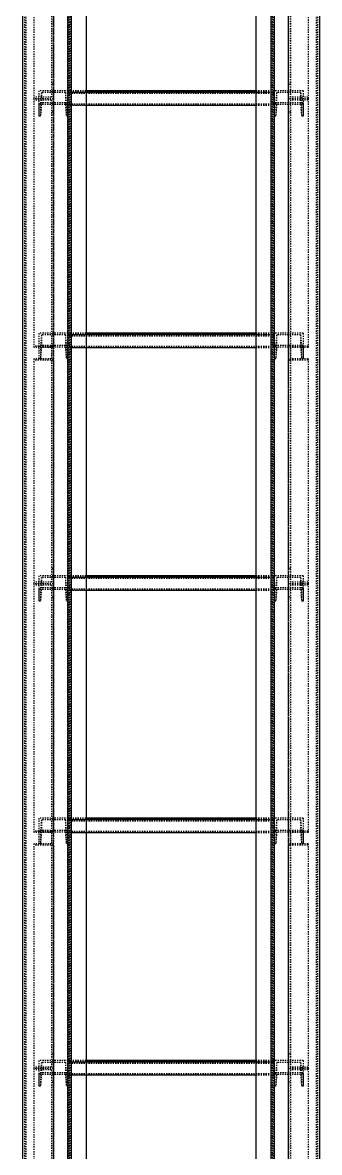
# Model space of a CAD drawing. Header units: millimetres. Extents: x 5143 to 30813, y 232 to 21408.
# Drawn here: x 9015.9 to 9138.3, y 7894.1 to 8359.6 of the extents above; entities that cross this region are included whole.
import ezdxf

# ---------------------------------------------------------------- set-up
doc = ezdxf.new("R2010")
doc.units = ezdxf.units.MM
doc.header["$LTSCALE"] = 0.25
for name, pattern in [('XKITLINE00', [0]), ('XKITLINE02', [4, 2, -2]), ('XKITLINE03', [6, 3, -1, 1, -1])]:
    doc.linetypes.add(name, pattern=pattern)

msp = doc.modelspace()

# ---------------------------------------------------------------- linework, layer by layer
at = {"color": 1, "linetype": 'XKITLINE03'}
for p, q in [((9028.63, 7525.02), (9028.63, 9181.75)), ((9034.61, 7540.27), (9034.61, 9180.27)), ((9119.61, 9180.27), (9119.61, 7540.28)), ((9125.61, 7525.02), (9125.61, 9181.75)), ((9028.63, 8420.27), (9028.63, 8328.24)), ((9125.61, 8328.24), (9125.61, 8420.27)), ((9028.63, 8328.24), (9028.63, 8226.28)), ((9034.63, 8331.52), (9034.63, 8326.5)), ((9034.63, 8330.99), (9119.61, 8330.99)), ((9119.61, 8326.5), (9119.61, 8331.52)), ((9125.61, 8226.28), (9125.61, 8328.24)), ((9034.63, 8231.62), (9034.63, 8226.6)), ((9034.63, 8231.09), (9119.61, 8231.09)), ((9119.61, 8226.6), (9119.61, 8231.62)), ((9028.63, 8220.47), (9028.63, 8128.44)), ((9125.61, 8128.44), (9125.61, 8220.47)), ((9028.63, 8128.44), (9028.63, 8026.48)), ((9034.63, 8131.72), (9034.63, 8126.7)), ((9034.63, 8131.19), (9119.61, 8131.19)), ((9119.61, 8126.7), (9119.61, 8131.72)), ((9125.61, 8026.48), (9125.61, 8128.44)), ((9034.63, 8031.83), (9034.63, 8026.8)), ((9034.63, 8031.29), (9119.61, 8031.29)), ((9119.61, 8026.8), (9119.61, 8031.83)), ((9028.63, 8020.67), (9028.63, 7928.64)), ((9125.61, 7928.64), (9125.61, 8020.67)), ((9034.63, 7931.93), (9034.63, 7926.9)), ((9119.61, 7926.9), (9119.61, 7931.93)), ((9028.63, 7928.64), (9028.63, 7826.68)), ((9034.63, 7931.39), (9119.61, 7931.39)), ((9125.61, 7826.68), (9125.61, 7928.64))]:
    msp.add_line(p, q, dxfattribs=at)
at = {"color": 3, "linetype": 'XKITLINE02'}
for p, q in [((9034.61, 9180.27), (9034.61, 7539.38)), ((9035.46, 9180.21), (9035.46, 7539.44)), ((9118.76, 9180.21), (9118.76, 7539.44)), ((9119.61, 9180.27), (9119.61, 7539.38)), ((9015.93, 9176.95), (9015.93, 7570.38)), ((9016.78, 9176.95), (9016.78, 7533.97)), ((9017.31, 9176.75), (9017.31, 7533.54)), ((9034.55, 9176.75), (9034.54, 7533.54)), ((9035.08, 9176.95), (9035.08, 7533.97)), ((9118.31, 9176.95), (9118.31, 7582.78)), ((9119.16, 9176.95), (9119.16, 7533.97)), ((9119.69, 9176.75), (9119.69, 7533.54)), ((9136.93, 9176.75), (9136.92, 7533.54)), ((9137.46, 9176.95), (9137.46, 7533.97)), ((9042.11, 9119.58), (9042.11, 7540.24)), ((9112.11, 9110.57), (9112.11, 7540.24)), ((9027.83, 8426.33), (9027.83, 8328.84)), ((9028.63, 8426.33), (9028.63, 8328.24)), ((9125.61, 8426.33), (9125.61, 8328.24)), ((9126.41, 8426.33), (9126.41, 8328.84)), ((9020.63, 8420.87), (9020.63, 8328.24)), ((9133.61, 8420.87), (9133.61, 8328.24)), ((9028.63, 8334.3), (9027.83, 8334.3)), ((9125.61, 8334.3), (9125.61, 8328.24)), ((9126.41, 8334.3), (9125.61, 8334.3)), ((9126.41, 8334.3), (9126.41, 8328.84)), ((9027.83, 8328.84), (9020.63, 8328.84)), ((9028.63, 8328.24), (9020.63, 8328.24)), ((9020.63, 8328.24), (9020.63, 8327.68)), ((9028.63, 8328.24), (9020.63, 8328.24)), ((9020.63, 8328.24), (9020.63, 8225.72)), ((9027.83, 8327.68), (9020.63, 8327.68)), ((9022.63, 8331.52), (9022.63, 8326.03)), ((9034.63, 8331.52), (9022.63, 8331.52)), ((9022.63, 8331.52), (9022.63, 8326.5)), ((9023.69, 8330.82), (9023.31, 8326.03)), ((9033.57, 8330.82), (9023.69, 8330.82)), ((9023.69, 8330.82), (9023.69, 8325.8)), ((9027.83, 8327.68), (9027.83, 8322.69)), ((9027.83, 8327.68), (9027.83, 8220.72)), ((9028.63, 8328.24), (9028.63, 8322.69)), ((9033.57, 8330.82), (9033.95, 8326.03)), ((9033.57, 8330.82), (9033.57, 8325.8)), ((9034.63, 8331.52), (9034.63, 8326.03)), ((9034.63, 8331.52), (9034.63, 8326.5)), ((9034.63, 8331.52), (9034.63, 8325.49)), ((9042.11, 8331.52), (9034.63, 8331.52)), ((9042.11, 8330.99), (9034.63, 8330.99)), ((9119.61, 8330.78), (9034.63, 8330.78)), ((9119.61, 8330.33), (9034.63, 8330.33)), ((9119.61, 8331.52), (9112.11, 8331.52)), ((9119.61, 8330.99), (9112.11, 8330.99)), ((9119.61, 8331.52), (9119.61, 8326.5)), ((9119.61, 8331.52), (9119.61, 8326.03)), ((9131.61, 8331.52), (9119.61, 8331.52)), ((9119.61, 8331.52), (9119.61, 8325.49)), ((9120.67, 8330.82), (9120.29, 8326.03)), ((9120.67, 8330.82), (9120.67, 8325.8)), ((9130.55, 8330.82), (9120.67, 8330.82)), ((9133.61, 8328.24), (9125.61, 8328.24)), ((9125.61, 8328.24), (9125.61, 8220.72)), ((9133.61, 8328.24), (9125.61, 8328.24)), ((9133.61, 8328.84), (9126.41, 8328.84)), ((9126.41, 8327.68), (9126.41, 8220.72)), ((9133.61, 8327.68), (9126.41, 8327.68)), ((9130.55, 8330.82), (9130.55, 8325.8)), ((9130.55, 8330.82), (9130.93, 8326.03)), ((9131.61, 8331.52), (9131.61, 8326.5)), ((9131.61, 8331.52), (9131.61, 8326.03)), ((9133.61, 8328.84), (9133.61, 8328.24)), ((9133.61, 8328.24), (9133.61, 8225.72)), ((9022.63, 8326.5), (9022.63, 8321)), ((9034.63, 8326.5), (9022.63, 8326.5)), ((9023.31, 8326.03), (9022.63, 8326.03)), ((9022.63, 8326.03), (9022.63, 8321)), ((9023.31, 8326.03), (9023.31, 8321)), ((9023.69, 8325.8), (9023.31, 8321)), ((9033.57, 8325.8), (9023.69, 8325.8)), ((9028.63, 8326.5), (9028.63, 8220.72)), ((9033.57, 8325.8), (9033.95, 8321)), ((9034.63, 8326.03), (9033.95, 8326.03)), ((9033.95, 8326.03), (9033.95, 8321)), ((9034.63, 8326.5), (9034.63, 8321)), ((9034.63, 8326.03), (9034.63, 8321)), ((9119.61, 8326.03), (9034.63, 8326.03)), ((9119.61, 8326), (9034.63, 8326)), ((9119.61, 8325.52), (9034.63, 8325.52)), ((9042.11, 8325.49), (9034.63, 8325.49)), ((9119.61, 8325.49), (9112.11, 8325.49)), ((9119.61, 8326.5), (9119.61, 8321)), ((9131.61, 8326.5), (9119.61, 8326.5)), ((9119.61, 8326.03), (9119.61, 8321)), ((9120.29, 8326.03), (9119.61, 8326.03)), ((9120.29, 8326.03), (9120.29, 8321)), ((9120.67, 8325.8), (9120.29, 8321)), ((9130.55, 8325.8), (9120.67, 8325.8)), ((9130.55, 8325.8), (9130.93, 8321)), ((9130.93, 8326.03), (9130.93, 8321)), ((9131.61, 8326.03), (9130.93, 8326.03)), ((9131.61, 8326.5), (9131.61, 8321)), ((9131.61, 8326.03), (9131.61, 8321)), ((9023.31, 8321), (9022.63, 8321)), ((9028.63, 8322.69), (9027.83, 8322.69)), ((9034.63, 8321), (9033.95, 8321)), ((9120.29, 8321), (9119.61, 8321)), ((9126.41, 8322.69), (9125.61, 8322.69)), ((9131.61, 8321), (9130.93, 8321)), ((9022.63, 8231.62), (9022.63, 8221.1)), ((9034.63, 8231.62), (9022.63, 8231.62)), ((9023.69, 8230.92), (9023.31, 8226.13)), ((9033.57, 8230.92), (9023.69, 8230.92)), ((9023.69, 8230.92), (9023.69, 8225.9)), ((9033.57, 8230.92), (9033.95, 8226.13)), ((9033.57, 8230.92), (9033.57, 8225.9)), ((9034.63, 8231.62), (9034.63, 8221.1)), ((9034.63, 8231.62), (9034.63, 8225.59)), ((9042.11, 8231.62), (9034.63, 8231.62)), ((9042.11, 8231.09), (9034.63, 8231.09)), ((9119.61, 8230.88), (9034.63, 8230.88)), ((9119.61, 8230.43), (9034.63, 8230.43)), ((9119.61, 8231.62), (9112.11, 8231.62)), ((9119.61, 8231.09), (9112.11, 8231.09)), ((9119.61, 8231.62), (9119.61, 8225.59)), ((9119.61, 8231.62), (9119.61, 8226.6)), ((9119.61, 8231.62), (9119.61, 8226.13)), ((9131.61, 8231.62), (9119.61, 8231.62)), ((9120.67, 8230.92), (9120.29, 8226.13)), ((9120.67, 8230.92), (9120.67, 8225.9)), ((9130.55, 8230.92), (9120.67, 8230.92)), ((9130.55, 8230.92), (9130.55, 8225.9)), ((9130.55, 8230.92), (9130.93, 8226.13)), ((9131.61, 8231.62), (9131.61, 8226.6)), ((9131.61, 8231.62), (9131.61, 8226.13)), ((9028.63, 8226.28), (9020.63, 8226.28)), ((9027.83, 8225.72), (9020.63, 8225.72)), ((9034.63, 8226.6), (9022.63, 8226.6)), ((9023.31, 8226.13), (9022.63, 8226.13)), ((9023.31, 8226.13), (9023.31, 8221.1)), ((9023.69, 8225.9), (9023.31, 8221.1)), ((9033.57, 8225.9), (9023.69, 8225.9)), ((9028.63, 8226.53), (9027.83, 8226.53)), ((9027.83, 8226.53), (9027.83, 8221.07)), ((9027.83, 8226.53), (9027.83, 8129.05)), ((9028.63, 8226.53), (9028.63, 8220.47)), ((9028.63, 8226.53), (9028.63, 8128.44)), ((9033.57, 8225.9), (9033.95, 8221.1)), ((9034.63, 8226.13), (9033.95, 8226.13)), ((9033.95, 8226.13), (9033.95, 8221.1)), ((9119.61, 8226.13), (9034.63, 8226.13)), ((9119.61, 8226.1), (9034.63, 8226.1)), ((9119.61, 8225.62), (9034.63, 8225.62)), ((9042.11, 8225.59), (9034.63, 8225.59)), ((9119.61, 8225.59), (9112.11, 8225.59)), ((9119.61, 8226.6), (9119.61, 8221.1)), ((9131.61, 8226.6), (9119.61, 8226.6)), ((9119.61, 8226.13), (9119.61, 8221.1)), ((9120.29, 8226.13), (9119.61, 8226.13)), ((9120.29, 8226.13), (9120.29, 8221.1)), ((9120.67, 8225.9), (9120.29, 8221.1)), ((9130.55, 8225.9), (9120.67, 8225.9)), ((9125.61, 8226.53), (9125.61, 8128.44)), ((9126.41, 8226.53), (9125.61, 8226.53)), ((9125.61, 8226.28), (9125.61, 8220.72)), ((9133.61, 8226.28), (9125.61, 8226.28)), ((9126.41, 8226.53), (9126.41, 8129.05)), ((9126.41, 8225.72), (9126.41, 8220.72)), ((9133.61, 8225.72), (9126.41, 8225.72)), ((9130.55, 8225.9), (9130.93, 8221.1)), ((9130.93, 8226.13), (9130.93, 8221.1)), ((9131.61, 8226.13), (9130.93, 8226.13)), ((9131.61, 8226.6), (9131.61, 8221.1)), ((9131.61, 8226.13), (9131.61, 8221.1)), ((9133.61, 8226.28), (9133.61, 8225.72)), ((9027.83, 8221.07), (9020.63, 8221.07)), ((9020.63, 8221.07), (9020.63, 8220.47)), ((9020.63, 8221.07), (9020.63, 8128.44)), ((9028.63, 8220.47), (9020.63, 8220.47)), ((9023.31, 8221.1), (9022.63, 8221.1)), ((9028.63, 8220.72), (9027.83, 8220.72)), ((9034.63, 8221.1), (9033.95, 8221.1)), ((9120.29, 8221.1), (9119.61, 8221.1)), ((9126.41, 8220.72), (9125.61, 8220.72)), ((9133.61, 8220.47), (9125.61, 8220.47)), ((9133.61, 8221.07), (9126.41, 8221.07)), ((9131.61, 8221.1), (9130.93, 8221.1)), ((9133.61, 8221.07), (9133.61, 8128.44)), ((9028.63, 8134.5), (9027.83, 8134.5)), ((9125.61, 8134.5), (9125.61, 8128.44)), ((9126.41, 8134.5), (9125.61, 8134.5)), ((9126.41, 8134.5), (9126.41, 8129.05)), ((9027.83, 8129.05), (9020.63, 8129.05)), ((9020.63, 8128.44), (9020.63, 8127.88)), ((9028.63, 8128.44), (9020.63, 8128.44)), ((9020.63, 8128.44), (9020.63, 8025.92)), ((9028.63, 8128.44), (9020.63, 8128.44)), ((9027.83, 8127.88), (9020.63, 8127.88)), ((9022.63, 8131.72), (9022.63, 8126.23)), ((9034.63, 8131.72), (9022.63, 8131.72)), ((9022.63, 8131.72), (9022.63, 8126.7)), ((9023.69, 8131.03), (9023.31, 8126.23)), ((9033.57, 8131.03), (9023.69, 8131.03)), ((9023.69, 8131.03), (9023.69, 8126)), ((9027.83, 8127.88), (9027.83, 8122.89)), ((9027.83, 8127.88), (9027.83, 8020.92)), ((9028.63, 8128.44), (9028.63, 8122.89)), ((9033.57, 8131.03), (9033.95, 8126.23)), ((9033.57, 8131.03), (9033.57, 8126)), ((9034.63, 8131.72), (9034.63, 8126.23)), ((9034.63, 8131.72), (9034.63, 8126.7)), ((9034.63, 8131.72), (9034.63, 8125.69)), ((9042.11, 8131.72), (9034.63, 8131.72)), ((9042.11, 8131.19), (9034.63, 8131.19)), ((9119.61, 8130.98), (9034.63, 8130.98)), ((9119.61, 8130.53), (9034.63, 8130.53)), ((9119.61, 8131.72), (9112.11, 8131.72)), ((9119.61, 8131.19), (9112.11, 8131.19)), ((9119.61, 8131.72), (9119.61, 8125.69)), ((9119.61, 8131.72), (9119.61, 8126.7)), ((9119.61, 8131.72), (9119.61, 8126.23)), ((9131.61, 8131.72), (9119.61, 8131.72)), ((9120.67, 8131.03), (9120.29, 8126.23)), ((9120.67, 8131.03), (9120.67, 8126)), ((9130.55, 8131.03), (9120.67, 8131.03)), ((9125.61, 8128.44), (9125.61, 8020.92)), ((9133.61, 8128.44), (9125.61, 8128.44)), ((9133.61, 8128.44), (9125.61, 8128.44)), ((9133.61, 8129.05), (9126.41, 8129.05)), ((9126.41, 8127.88), (9126.41, 8020.92)), ((9133.61, 8127.88), (9126.41, 8127.88)), ((9130.55, 8131.03), (9130.55, 8126)), ((9130.55, 8131.03), (9130.93, 8126.23)), ((9131.61, 8131.72), (9131.61, 8126.7)), ((9131.61, 8131.72), (9131.61, 8126.23)), ((9133.61, 8129.05), (9133.61, 8128.44)), ((9133.61, 8128.44), (9133.61, 8025.92)), ((9022.63, 8126.7), (9022.63, 8121.2)), ((9034.63, 8126.7), (9022.63, 8126.7)), ((9023.31, 8126.23), (9022.63, 8126.23)), ((9022.63, 8126.23), (9022.63, 8121.2)), ((9023.31, 8126.23), (9023.31, 8121.2)), ((9023.69, 8126), (9023.31, 8121.2)), ((9033.57, 8126), (9023.69, 8126)), ((9028.63, 8122.89), (9027.83, 8122.89)), ((9028.63, 8126.7), (9028.63, 8020.92)), ((9033.57, 8126), (9033.95, 8121.2)), ((9034.63, 8126.23), (9033.95, 8126.23)), ((9033.95, 8126.23), (9033.95, 8121.2)), ((9034.63, 8126.7), (9034.63, 8121.2)), ((9034.63, 8126.23), (9034.63, 8121.2)), ((9119.61, 8126.23), (9034.63, 8126.23)), ((9119.61, 8126.2), (9034.63, 8126.2)), ((9119.61, 8125.72), (9034.63, 8125.72)), ((9042.11, 8125.69), (9034.63, 8125.69)), ((9119.61, 8125.69), (9112.11, 8125.69)), ((9119.61, 8126.7), (9119.61, 8121.2)), ((9131.61, 8126.7), (9119.61, 8126.7)), ((9119.61, 8126.23), (9119.61, 8121.2)), ((9120.29, 8126.23), (9119.61, 8126.23)), ((9120.29, 8126.23), (9120.29, 8121.2)), ((9120.67, 8126), (9120.29, 8121.2)), ((9130.55, 8126), (9120.67, 8126)), ((9126.41, 8122.89), (9125.61, 8122.89)), ((9130.55, 8126), (9130.93, 8121.2)), ((9130.93, 8126.23), (9130.93, 8121.2)), ((9131.61, 8126.23), (9130.93, 8126.23)), ((9131.61, 8126.7), (9131.61, 8121.2)), ((9131.61, 8126.23), (9131.61, 8121.2)), ((9023.31, 8121.2), (9022.63, 8121.2)), ((9034.63, 8121.2), (9033.95, 8121.2)), ((9120.29, 8121.2), (9119.61, 8121.2)), ((9131.61, 8121.2), (9130.93, 8121.2)), ((9022.63, 8031.83), (9022.63, 8026.33)), ((9034.63, 8031.83), (9022.63, 8031.83)), ((9022.63, 8031.83), (9022.63, 8026.48)), ((9023.69, 8031.13), (9023.31, 8026.33)), ((9033.57, 8031.13), (9023.69, 8031.13)), ((9023.69, 8031.13), (9023.69, 8026.1)), ((9033.57, 8031.13), (9033.95, 8026.33)), ((9033.57, 8031.13), (9033.57, 8026.1)), ((9034.63, 8031.83), (9034.63, 8026.33)), ((9034.63, 8031.83), (9034.63, 8026.8)), ((9034.63, 8031.83), (9034.63, 8025.79)), ((9042.11, 8031.83), (9034.63, 8031.83)), ((9042.11, 8031.29), (9034.63, 8031.29)), ((9119.61, 8031.08), (9034.63, 8031.08)), ((9119.61, 8030.64), (9034.63, 8030.64)), ((9119.61, 8031.83), (9112.11, 8031.83)), ((9119.61, 8031.29), (9112.11, 8031.29)), ((9119.61, 8031.83), (9119.61, 8025.79)), ((9119.61, 8031.83), (9119.61, 8026.8)), ((9119.61, 8031.83), (9119.61, 8026.33)), ((9131.61, 8031.83), (9119.61, 8031.83)), ((9120.67, 8031.13), (9120.29, 8026.33)), ((9120.67, 8031.13), (9120.67, 8026.1)), ((9130.55, 8031.13), (9120.67, 8031.13)), ((9130.55, 8031.13), (9130.55, 8026.1)), ((9130.55, 8031.13), (9130.93, 8026.33)), ((9131.61, 8031.83), (9131.61, 8026.8)), ((9131.61, 8031.83), (9131.61, 8026.33)), ((9028.63, 8026.48), (9020.63, 8026.48)), ((9027.83, 8025.92), (9020.63, 8025.92)), ((9034.63, 8026.8), (9022.63, 8026.8)), ((9022.63, 8026.48), (9022.63, 8021.3)), ((9023.31, 8026.33), (9022.63, 8026.33)), ((9022.63, 8026.33), (9022.63, 8021.3)), ((9023.31, 8026.33), (9023.31, 8021.3)), ((9023.69, 8026.1), (9023.31, 8021.3)), ((9033.57, 8026.1), (9023.69, 8026.1)), ((9028.63, 8026.73), (9027.83, 8026.73)), ((9027.83, 8026.73), (9027.83, 8021.28)), ((9027.83, 8026.73), (9027.83, 7929.25)), ((9028.63, 8026.73), (9028.63, 8020.67)), ((9028.63, 8026.73), (9028.63, 7928.64)), ((9033.57, 8026.1), (9033.95, 8021.3)), ((9034.63, 8026.33), (9033.95, 8026.33)), ((9033.95, 8026.33), (9033.95, 8021.3)), ((9034.63, 8026.8), (9034.63, 8021.3)), ((9034.63, 8026.33), (9034.63, 8021.3)), ((9119.61, 8026.33), (9034.63, 8026.33)), ((9119.61, 8026.3), (9034.63, 8026.3)), ((9119.61, 8025.82), (9034.63, 8025.82)), ((9042.11, 8025.79), (9034.63, 8025.79)), ((9119.61, 8025.79), (9112.11, 8025.79)), ((9119.61, 8026.8), (9119.61, 8021.3)), ((9131.61, 8026.8), (9119.61, 8026.8)), ((9119.61, 8026.33), (9119.61, 8021.3)), ((9120.29, 8026.33), (9119.61, 8026.33)), ((9120.29, 8026.33), (9120.29, 8021.3)), ((9120.67, 8026.1), (9120.29, 8021.3)), ((9130.55, 8026.1), (9120.67, 8026.1)), ((9125.61, 8026.73), (9125.61, 7928.64)), ((9126.41, 8026.73), (9125.61, 8026.73)), ((9125.61, 8026.48), (9125.61, 8020.92)), ((9133.61, 8026.48), (9125.61, 8026.48)), ((9126.41, 8026.73), (9126.41, 7929.25)), ((9126.41, 8025.92), (9126.41, 8020.92)), ((9133.61, 8025.92), (9126.41, 8025.92)), ((9130.55, 8026.1), (9130.93, 8021.3)), ((9130.93, 8026.33), (9130.93, 8021.3)), ((9131.61, 8026.33), (9130.93, 8026.33)), ((9131.61, 8026.8), (9131.61, 8021.3)), ((9131.61, 8026.33), (9131.61, 8021.3)), ((9133.61, 8026.48), (9133.61, 8025.92)), ((9027.83, 8021.28), (9020.63, 8021.28)), ((9020.63, 8021.28), (9020.63, 8020.67)), ((9020.63, 8021.28), (9020.63, 7928.64)), ((9028.63, 8020.67), (9020.63, 8020.67)), ((9023.31, 8021.3), (9022.63, 8021.3)), ((9028.63, 8020.92), (9027.83, 8020.92)), ((9034.63, 8021.3), (9033.95, 8021.3)), ((9120.29, 8021.3), (9119.61, 8021.3)), ((9126.41, 8020.92), (9125.61, 8020.92)), ((9133.61, 8020.67), (9125.61, 8020.67)), ((9133.61, 8021.28), (9126.41, 8021.28)), ((9131.61, 8021.3), (9130.93, 8021.3)), ((9133.61, 8021.28), (9133.61, 7928.64)), ((9022.63, 7931.93), (9022.63, 7926.43)), ((9034.63, 7931.93), (9022.63, 7931.93)), ((9022.63, 7931.93), (9022.63, 7926.9)), ((9028.63, 7934.71), (9027.83, 7934.71)), ((9034.63, 7931.93), (9034.63, 7926.43)), ((9034.63, 7931.93), (9034.63, 7926.9)), ((9034.63, 7931.93), (9034.63, 7925.89)), ((9042.11, 7931.93), (9034.63, 7931.93)), ((9119.61, 7931.93), (9112.11, 7931.93)), ((9119.61, 7931.93), (9119.61, 7925.89)), ((9119.61, 7931.93), (9119.61, 7926.9)), ((9119.61, 7931.93), (9119.61, 7926.43)), ((9131.61, 7931.93), (9119.61, 7931.93)), ((9125.61, 7934.71), (9125.61, 7928.64)), ((9126.41, 7934.71), (9125.61, 7934.71)), ((9126.41, 7934.71), (9126.41, 7929.25)), ((9131.61, 7931.93), (9131.61, 7926.9)), ((9131.61, 7931.93), (9131.61, 7926.43)), ((9027.83, 7929.25), (9020.63, 7929.25)), ((9028.63, 7928.64), (9020.63, 7928.64)), ((9020.63, 7928.64), (9020.63, 7928.08)), ((9028.63, 7928.64), (9020.63, 7928.64)), ((9020.63, 7928.64), (9020.63, 7826.12)), ((9027.83, 7928.08), (9020.63, 7928.08)), ((9023.69, 7931.23), (9023.31, 7926.43)), ((9033.57, 7931.23), (9023.69, 7931.23)), ((9023.69, 7931.23), (9023.69, 7926.2)), ((9027.83, 7928.08), (9027.83, 7923.09)), ((9027.83, 7928.08), (9027.83, 7821.13)), ((9028.63, 7928.64), (9028.63, 7923.09)), ((9033.57, 7931.23), (9033.95, 7926.43)), ((9033.57, 7931.23), (9033.57, 7926.2)), ((9042.11, 7931.39), (9034.63, 7931.39)), ((9119.61, 7931.18), (9034.63, 7931.18)), ((9119.61, 7930.74), (9034.63, 7930.74)), ((9119.61, 7931.39), (9112.11, 7931.39)), ((9120.67, 7931.23), (9120.29, 7926.43)), ((9120.67, 7931.23), (9120.67, 7926.2)), ((9130.55, 7931.23), (9120.67, 7931.23)), ((9133.61, 7928.64), (9125.61, 7928.64)), ((9125.61, 7928.64), (9125.61, 7821.13)), ((9133.61, 7928.64), (9125.61, 7928.64)), ((9133.61, 7929.25), (9126.41, 7929.25)), ((9126.41, 7928.08), (9126.41, 7821.13)), ((9133.61, 7928.08), (9126.41, 7928.08)), ((9130.55, 7931.23), (9130.55, 7926.2)), ((9130.55, 7931.23), (9130.93, 7926.43)), ((9133.61, 7929.25), (9133.61, 7928.64)), ((9133.61, 7928.64), (9133.61, 7826.12)), ((9022.63, 7926.9), (9022.63, 7921.41)), ((9034.63, 7926.9), (9022.63, 7926.9)), ((9023.31, 7926.43), (9022.63, 7926.43)), ((9022.63, 7926.43), (9022.63, 7921.41)), ((9023.31, 7926.43), (9023.31, 7921.41)), ((9023.69, 7926.2), (9023.31, 7921.41)), ((9033.57, 7926.2), (9023.69, 7926.2)), ((9028.63, 7923.09), (9027.83, 7923.09)), ((9028.63, 7926.9), (9028.63, 7821.13)), ((9033.57, 7926.2), (9033.95, 7921.41)), ((9034.63, 7926.43), (9033.95, 7926.43)), ((9033.95, 7926.43), (9033.95, 7921.41)), ((9034.63, 7926.9), (9034.63, 7921.41)), ((9034.63, 7926.43), (9034.63, 7921.41)), ((9119.61, 7926.43), (9034.63, 7926.43)), ((9119.61, 7926.4), (9034.63, 7926.4)), ((9119.61, 7925.92), (9034.63, 7925.92)), ((9042.11, 7925.89), (9034.63, 7925.89)), ((9119.61, 7925.89), (9112.11, 7925.89)), ((9119.61, 7926.9), (9119.61, 7921.41)), ((9131.61, 7926.9), (9119.61, 7926.9)), ((9119.61, 7926.43), (9119.61, 7921.41)), ((9120.29, 7926.43), (9119.61, 7926.43)), ((9120.29, 7926.43), (9120.29, 7921.41)), ((9120.67, 7926.2), (9120.29, 7921.41)), ((9130.55, 7926.2), (9120.67, 7926.2)), ((9126.41, 7923.09), (9125.61, 7923.09)), ((9130.55, 7926.2), (9130.93, 7921.41)), ((9130.93, 7926.43), (9130.93, 7921.41)), ((9131.61, 7926.43), (9130.93, 7926.43)), ((9131.61, 7926.9), (9131.61, 7921.41)), ((9131.61, 7926.43), (9131.61, 7921.41)), ((9023.31, 7921.41), (9022.63, 7921.41)), ((9034.63, 7921.41), (9033.95, 7921.41)), ((9120.29, 7921.41), (9119.61, 7921.41)), ((9131.61, 7921.41), (9130.93, 7921.41))]:
    msp.add_line(p, q, dxfattribs=at)
at = {"color": 7, "linetype": 'XKITLINE00'}
for p, q in [((9015.93, 9069.97), (9015.93, 7650.57)), ((9035.93, 9069.97), (9035.93, 7650.57)), ((9042.11, 9069.97), (9042.11, 7650.57)), ((9112.11, 9069.97), (9112.11, 7650.57)), ((9118.31, 9069.97), (9118.31, 7650.57)), ((9138.31, 9069.97), (9138.31, 7650.57)), ((9112.11, 8331.52), (9042.11, 8331.52)), ((9112.11, 8330.99), (9042.11, 8330.99)), ((9112.11, 8325.49), (9042.11, 8325.49)), ((9112.11, 8231.62), (9042.11, 8231.62)), ((9112.11, 8231.09), (9042.11, 8231.09)), ((9112.11, 8225.59), (9042.11, 8225.59)), ((9112.11, 8131.72), (9042.11, 8131.72)), ((9112.11, 8131.19), (9042.11, 8131.19)), ((9112.11, 8125.69), (9042.11, 8125.69)), ((9112.11, 8031.83), (9042.11, 8031.83)), ((9112.11, 8031.29), (9042.11, 8031.29)), ((9112.11, 8025.79), (9042.11, 8025.79)), ((9112.11, 7931.93), (9042.11, 7931.93)), ((9112.11, 7931.39), (9042.11, 7931.39)), ((9112.11, 7925.89), (9042.11, 7925.89))]:
    msp.add_line(p, q, dxfattribs=at)
at = {"color": 1, "linetype": 'XKITLINE00'}
for centre in [(9028.63, 8328.24), (9028.63, 8328.24), (9034.63, 8331.52), (9034.63, 8330.99), (9119.61, 8331.52), (9119.61, 8330.99), (9125.61, 8328.24), (9125.61, 8328.24), (9034.63, 8326.5), (9119.61, 8326.5), (9034.63, 8231.62), (9034.63, 8231.09), (9119.61, 8231.62), (9119.61, 8231.09), (9028.63, 8226.28), (9034.63, 8226.6), (9119.61, 8226.6), (9125.61, 8226.28), (9028.63, 8220.47), (9125.61, 8220.47), (9028.63, 8128.44), (9028.63, 8128.44), (9034.63, 8131.72), (9034.63, 8131.19), (9119.61, 8131.72), (9119.61, 8131.19), (9125.61, 8128.44), (9125.61, 8128.44), (9034.63, 8126.7), (9119.61, 8126.7), (9034.63, 8031.83), (9034.63, 8031.29), (9119.61, 8031.83), (9119.61, 8031.29), (9028.63, 8026.48), (9034.63, 8026.8), (9119.61, 8026.8), (9125.61, 8026.48), (9028.63, 8020.67), (9125.61, 8020.67), (9034.63, 7931.93), (9119.61, 7931.93), (9028.63, 7928.64), (9028.63, 7928.64), (9034.63, 7931.39), (9119.61, 7931.39), (9125.61, 7928.64), (9125.61, 7928.64), (9034.63, 7926.9), (9119.61, 7926.9)]:
    msp.add_circle(centre, 0.05, dxfattribs=at)

doc.saveas('drawing.dxf')
